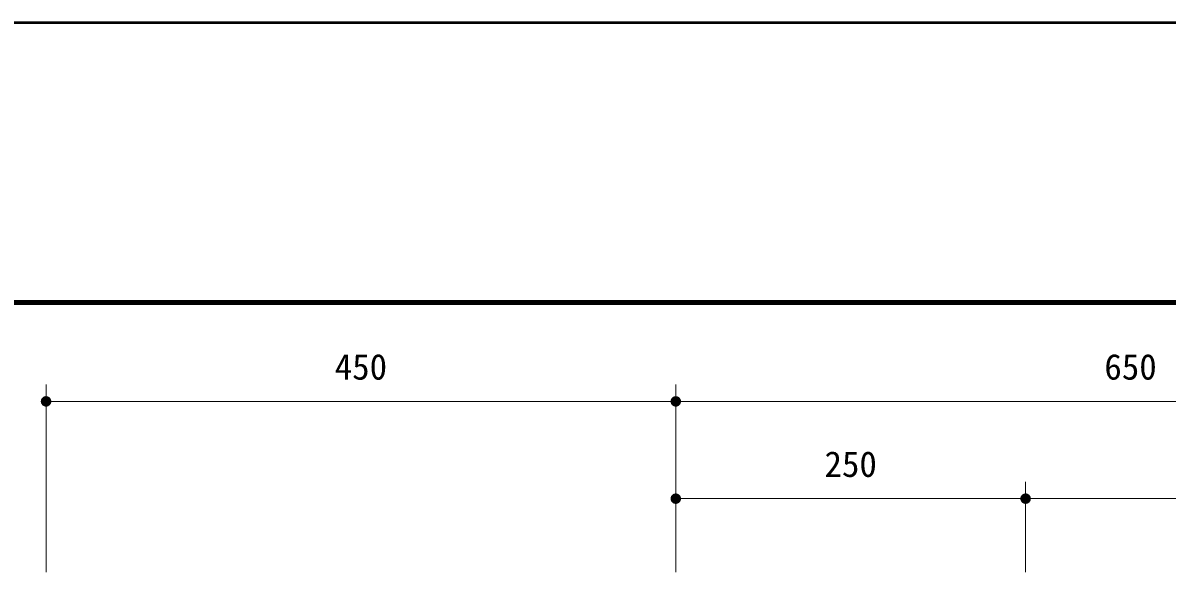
# Model space of a CAD drawing. Units: millimetres at full size, sheet at 1:20, with parts at other scales. Extents: x 0 to 8400, y 0 to 5940.
# Drawn here: x 5184 to 6819, y 5155 to 5940 of the extents above; entities that cross this region are included whole.
import ezdxf
from ezdxf.enums import TextEntityAlignment as Align

# ---------------------------------------------------------------- set-up
doc = ezdxf.new("R2010")
doc.units = ezdxf.units.MM
doc.header["$LTSCALE"] = 20
doc.layers.add('D-STR-DIM', color=7, linetype='Continuous', lineweight=13)
doc.layers.add('D-TTL', color=2, linetype='Continuous', lineweight=140)
doc.styles.add('ＭＳ ゴシック', font='')
doc.styles.get('ＭＳ ゴシック').set_extended_font_data('MS Gothic')

# ---------------------------------------------------------------- blocks, each defined once
blk = doc.blocks.new('filled_dot')
at = {"color": 0, "linetype": 'Continuous', "lineweight": -2, "const_width": 1.25}
blk.add_lwpolyline([(-0.625, 0, 1), (0.625, 0, 1)], format="xyb", close=True, dxfattribs=at)

msp = doc.modelspace()

# ---------------------------------------------------------------- linework, layer by layer
at = {"layer": 'D-STR-DIM'}
for p, q in [((5217.01, 5154.66), (5217.01, 5422.8)), ((6117.01, 5154.66), (6117.01, 5422.8)), ((6117.01, 5154.66), (6117.01, 5422.8)), ((5217.01, 5398.8), (6117.01, 5398.8)), ((6117.01, 5398.8), (7417.01, 5398.8)), ((6117.01, 5154.66), (6117.01, 5283.7)), ((6617.01, 5154.66), (6617.01, 5283.7)), ((6617.01, 5154.66), (6617.01, 5283.7)), ((6117.01, 5259.7), (6617.01, 5259.7)), ((6617.01, 5259.7), (7417.01, 5259.7))]:
    msp.add_line(p, q, dxfattribs=at)
at = {"layer": 'D-TTL', "lineweight": 50}
msp.add_line((8400, 5940), (0, 5940), dxfattribs=at)
at = {"layer": 'D-TTL'}
msp.add_line((8000, 5540), (400, 5540), dxfattribs=at)

# ---------------------------------------------------------------- block references
at = {"layer": 'D-STR-DIM', "xscale": 6, "yscale": 6}
for p in [(5217.01, 5398.8), (6117.01, 5398.8), (6117.01, 5259.7), (6617.01, 5259.7)]:
    msp.add_blockref('filled_dot', p, dxfattribs=at)
at = {"layer": 'D-STR-DIM', "xscale": 6, "yscale": 6, "rotation": 180}
for p in [(6117.01, 5398.8), (6617.01, 5259.7)]:
    msp.add_blockref('filled_dot', p, dxfattribs=at)

# ---------------------------------------------------------------- texts
at = {"layer": 'D-STR-DIM', "style": 'ＭＳ ゴシック'}
for s, p in [('450', (5667.01, 5466.56)), ('650', (6767.01, 5466.56)), ('250', (6367.01, 5327.46))]:
    msp.add_text(s, height=36.66, dxfattribs=at).set_placement(p, align=Align.TOP_CENTER)

doc.saveas('drawing.dxf')
